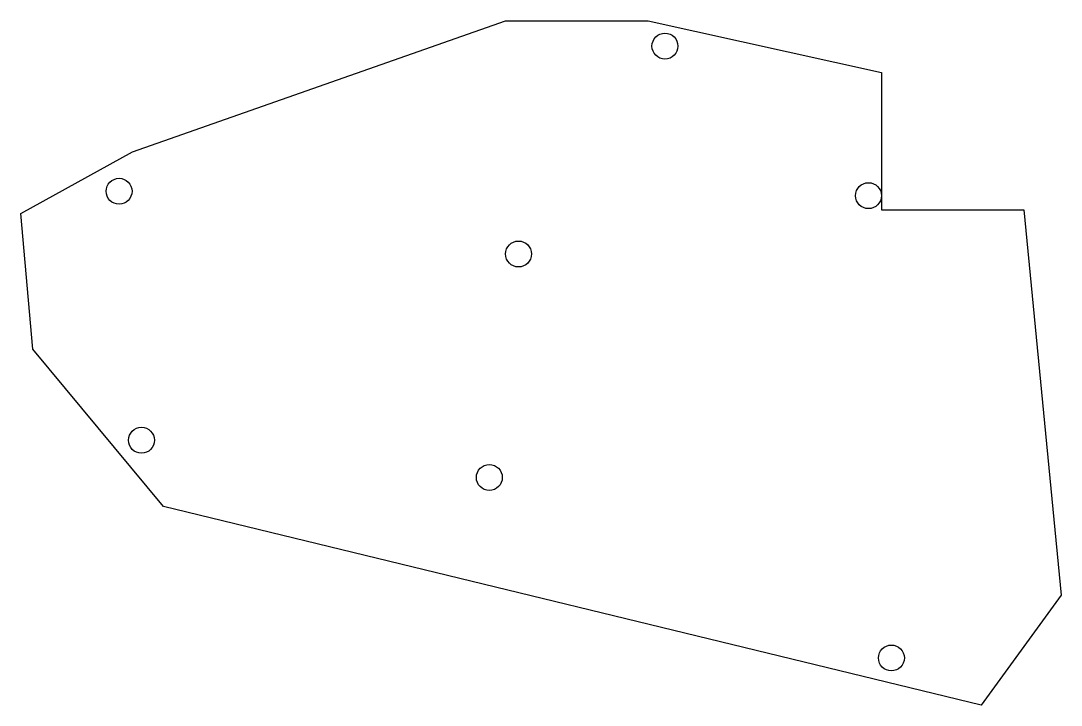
# Model space of a CAD drawing. Header units: millimetres. Extents: x 44 to 204, y -128 to -22.
import ezdxf

# ---------------------------------------------------------------- set-up
doc = ezdxf.new("R2010")
doc.units = ezdxf.units.MM

msp = doc.modelspace()

# ---------------------------------------------------------------- linework, layer by layer
for p, q in [((60.92, -42.35), (118.49, -22.14)), ((118.49, -22.14), (140.49, -22.14)), ((140.49, -22.14), (176.49, -30.14)), ((176.49, -30.14), (176.49, -51.34)), ((43.69, -51.89), (60.92, -42.35)), ((176.49, -51.34), (198.49, -51.34)), ((198.49, -51.34), (204.23, -110.81)), ((45.52, -72.81), (43.69, -51.89)), ((65.72, -97.14), (45.52, -72.81)), ((191.89, -127.8), (65.72, -97.14)), ((204.23, -110.81), (191.89, -127.8))]:
    msp.add_line(p, q)
for centre in [(143.09, -26.04), (58.85, -48.46), (174.49, -49.14), (120.49, -58.14), (62.31, -86.9), (115.99, -92.64), (178.03, -120.51)]:
    msp.add_circle(centre, 2)

doc.saveas('drawing.dxf')
